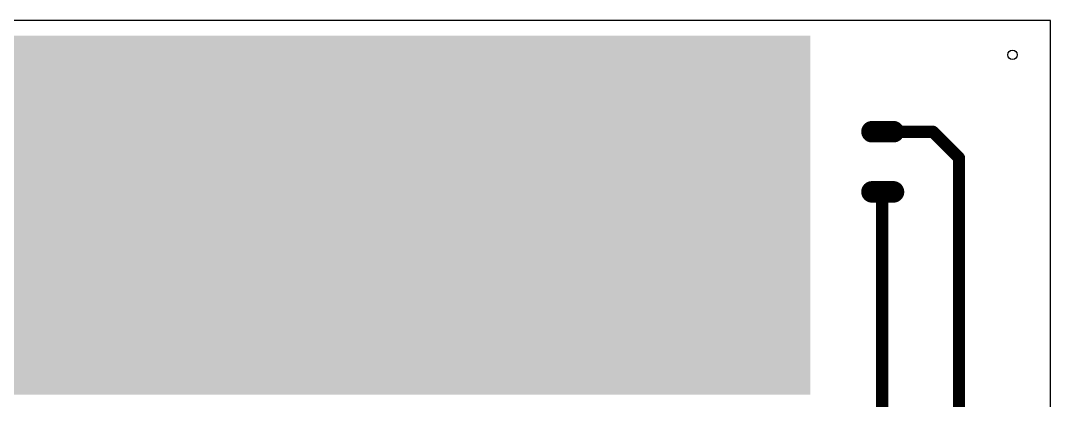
# Model space of a CAD drawing. Header units: millimetres. Extents: x 0 to 653, y 0 to 287.
# Drawn here: x 102.3 to 187.9, y 62.1 to 93.7 of the extents above; entities that cross this region are included whole.
import ezdxf

# ---------------------------------------------------------------- set-up
doc = ezdxf.new("R2010")
doc.units = ezdxf.units.MM
for name, color, linetype in [('16', 7, 'Continuous'), ('17', 7, 'Continuous'), ('20', 7, 'Continuous')]:
    doc.layers.add(name, color=color, linetype=linetype)

# ---------------------------------------------------------------- blocks, each defined once
blk = doc.blocks.new('RECT')
blk.add_solid([(-0.5, -0.5), (0.5, -0.5), (-0.5, 0.5), (0.5, 0.5)])
blk = doc.blocks.new('LONGP100')
at = {"const_width": 1}
blk.add_lwpolyline([(-0.5, 0), (0.5, 0)], dxfattribs=at)
at = {"const_width": 0.5}
for points in [[(-0.5, 0.25, 1), (-0.5, -0.25)], [(0.5, -0.25, 1), (0.5, 0.25)]]:
    blk.add_lwpolyline(points, format="xyb", dxfattribs=at)

msp = doc.modelspace()

# ---------------------------------------------------------------- linework, layer by layer
at = {"layer": '16', "const_width": 1.016}
for points in [[(173.99, 84.415), (178.157, 84.415)], [(178.157, 84.415), (180.34, 82.233)], [(180.34, 7.62), (180.34, 82.233)], [(173.99, 79.415), (173.95, 79.375)], [(173.95, 79.375), (173.95, 23.177)]]:
    msp.add_lwpolyline(points, dxfattribs=at)
at = {"layer": '16', "const_width": 0.508}
for points in [[(173.99, 84.669, 1), (173.99, 84.161)], [(178.337, 84.595, 1), (177.978, 84.235)], [(178.157, 84.161, 1), (178.157, 84.669)], [(180.594, 82.233, 1), (180.086, 82.233)], [(180.16, 82.053, 1), (180.52, 82.412)], [(174.204, 79.375, 1), (173.696, 79.375)], [(173.77, 79.555, 1), (174.13, 79.195)], [(174.17, 79.235, 1), (173.81, 79.595)]]:
    msp.add_lwpolyline(points, format="xyb", dxfattribs=at)
at = {"layer": '20'}
for p, q in [((187.94, 93.65), (0, 93.65)), ((187.94, 0), (187.94, 93.65))]:
    msp.add_line(p, q, dxfattribs=at)
msp.add_circle((184.785, 90.805), 0.4, dxfattribs=at)

# ---------------------------------------------------------------- block references
at = {"layer": '16', "xscale": 80.645, "yscale": 29.845}
msp.add_blockref('RECT', (127.635, 77.47), dxfattribs=at)
at = {"layer": '17', "xscale": 1.7907, "yscale": 1.7907, "rotation": 180}
for p in [(173.99, 84.415), (173.99, 84.415), (173.99, 79.415), (173.99, 79.415)]:
    msp.add_blockref('LONGP100', p, dxfattribs=at)

doc.saveas('drawing.dxf')
